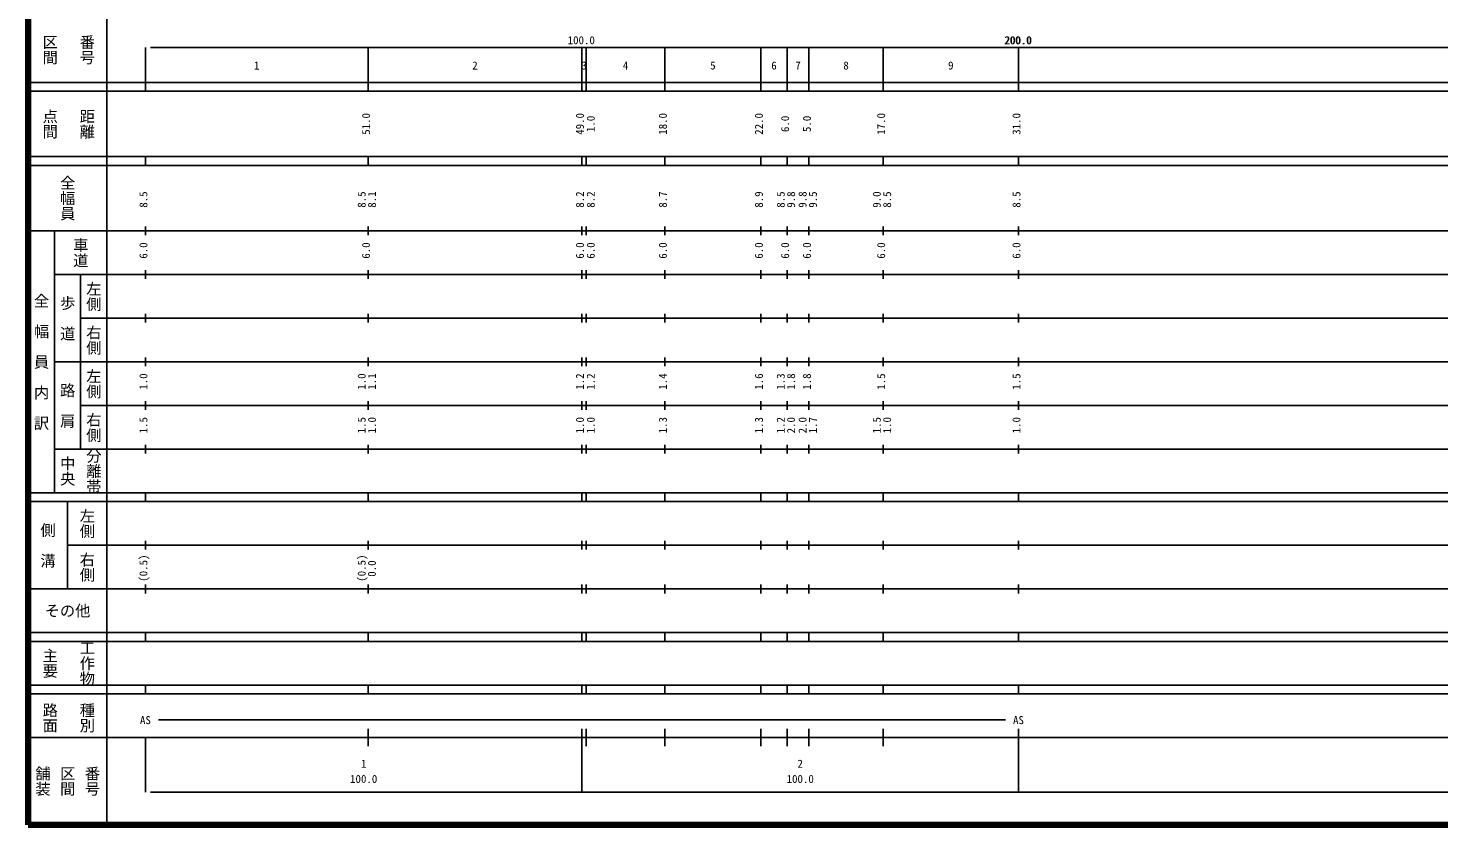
# Model space of a CAD drawing. Units: millimetres on the paper, enlarged 1000 times. Extents: x 40000 to 680000, y 20000 to 380000.
# Drawn here: x 40000 to 363136, y 20000 to 202409 of the extents above; entities that cross this region are included whole.
import ezdxf
from ezdxf.enums import TextEntityAlignment as Align

# ---------------------------------------------------------------- set-up
doc = ezdxf.new("R2010")
doc.units = ezdxf.units.MM
doc.header["$LTSCALE"] = 1000
doc.layers.add('M-TTL', color=2, linetype='Continuous', lineweight=140)
doc.layers.add('M-TTL-BAND', color=7, linetype='Continuous', lineweight=25)
doc.styles.add('@ＭＳ ゴシック', font='')
doc.styles.add('ＭＳ ゴシック', font='')
doc.styles.get('@ＭＳ ゴシック').set_extended_font_data('@MS Gothic')
doc.styles.get('ＭＳ ゴシック').set_extended_font_data('MS Gothic')

msp = doc.modelspace()

# ---------------------------------------------------------------- linework, layer by layer
at = {"layer": 'M-TTL'}
for p, q in [((40000, 380000), (40000, 20000)), ((40000, 20000), (680000, 20000))]:
    msp.add_line(p, q, dxfattribs=at)
at = {"layer": 'M-TTL-BAND'}
for p, q in [((58000, 370000), (58000, 20000)), ((66849, 198000), (66849, 188000)), ((68000, 198000), (579000, 198000)), ((117849, 188000), (117849, 198000)), ((166849, 188000), (166849, 198000)), ((167849, 188000), (167849, 198000)), ((185849, 188000), (185849, 198000)), ((207849, 188000), (207849, 198000)), ((213849, 188000), (213849, 198000)), ((218849, 188000), (218849, 198000)), ((235849, 188000), (235849, 198000)), ((266849, 188000), (266849, 198000)), ((40000, 190000), (579000, 190000)), ((40000, 188000), (579000, 188000)), ((40000, 173000), (579000, 173000)), ((66849, 171000), (66849, 173000)), ((117849, 171000), (117849, 173000)), ((166849, 171000), (166849, 173000)), ((167849, 171000), (167849, 173000)), ((185849, 171000), (185849, 173000)), ((207849, 171000), (207849, 173000)), ((213849, 171000), (213849, 173000)), ((218849, 171000), (218849, 173000)), ((235849, 171000), (235849, 173000)), ((266849, 171000), (266849, 173000)), ((40000, 171000), (579000, 171000)), ((40000, 156000), (579000, 156000)), ((46000, 96000), (46000, 156000)), ((66849, 155000), (66849, 157000)), ((117849, 155000), (117849, 157000)), ((166849, 155000), (166849, 157000)), ((167849, 155000), (167849, 157000)), ((185849, 155000), (185849, 157000)), ((207849, 155000), (207849, 157000)), ((213849, 155000), (213849, 157000)), ((218849, 155000), (218849, 157000)), ((235849, 155000), (235849, 157000)), ((266849, 155000), (266849, 157000)), ((46000, 146000), (579000, 146000)), ((52000, 146000), (52000, 106000)), ((66849, 145000), (66849, 147000)), ((117849, 145000), (117849, 147000)), ((166849, 145000), (166849, 147000)), ((167849, 145000), (167849, 147000)), ((185849, 145000), (185849, 147000)), ((207849, 145000), (207849, 147000)), ((213849, 145000), (213849, 147000)), ((218849, 145000), (218849, 147000)), ((235849, 145000), (235849, 147000)), ((266849, 145000), (266849, 147000)), ((52000, 136000), (579000, 136000)), ((66849, 135000), (66849, 137000)), ((117849, 135000), (117849, 137000)), ((166849, 135000), (166849, 137000)), ((167849, 135000), (167849, 137000)), ((185849, 135000), (185849, 137000)), ((207849, 135000), (207849, 137000)), ((213849, 135000), (213849, 137000)), ((218849, 135000), (218849, 137000)), ((235849, 135000), (235849, 137000)), ((266849, 135000), (266849, 137000)), ((66849, 125000), (66849, 127000)), ((117849, 125000), (117849, 127000)), ((166849, 125000), (166849, 127000)), ((167849, 125000), (167849, 127000)), ((185849, 125000), (185849, 127000)), ((207849, 125000), (207849, 127000)), ((213849, 125000), (213849, 127000)), ((218849, 125000), (218849, 127000)), ((235849, 125000), (235849, 127000)), ((266849, 125000), (266849, 127000)), ((46000, 126000), (579000, 126000)), ((66849, 115000), (66849, 117000)), ((117849, 115000), (117849, 117000)), ((166849, 115000), (166849, 117000)), ((167849, 115000), (167849, 117000)), ((185849, 115000), (185849, 117000)), ((207849, 115000), (207849, 117000)), ((213849, 115000), (213849, 117000)), ((218849, 115000), (218849, 117000)), ((235849, 115000), (235849, 117000)), ((266849, 115000), (266849, 117000)), ((52000, 116000), (579000, 116000)), ((66849, 105000), (66849, 107000)), ((117849, 105000), (117849, 107000)), ((166849, 105000), (166849, 107000)), ((167849, 105000), (167849, 107000)), ((185849, 105000), (185849, 107000)), ((207849, 105000), (207849, 107000)), ((213849, 105000), (213849, 107000)), ((218849, 105000), (218849, 107000)), ((235849, 105000), (235849, 107000)), ((266849, 105000), (266849, 107000)), ((46000, 106000), (579000, 106000)), ((40000, 96000), (579000, 96000)), ((40000, 94000), (579000, 94000)), ((49000, 94000), (49000, 74000)), ((66849, 94000), (66849, 96000)), ((117849, 94000), (117849, 96000)), ((166849, 94000), (166849, 96000)), ((167849, 94000), (167849, 96000)), ((185849, 94000), (185849, 96000)), ((207849, 94000), (207849, 96000)), ((213849, 94000), (213849, 96000)), ((218849, 94000), (218849, 96000)), ((235849, 94000), (235849, 96000)), ((266849, 94000), (266849, 96000)), ((66849, 83000), (66849, 85000)), ((117849, 83000), (117849, 85000)), ((166849, 83000), (166849, 85000)), ((167849, 83000), (167849, 85000)), ((185849, 83000), (185849, 85000)), ((207849, 83000), (207849, 85000)), ((213849, 83000), (213849, 85000)), ((218849, 83000), (218849, 85000)), ((235849, 83000), (235849, 85000)), ((266849, 83000), (266849, 85000)), ((49000, 84000), (579000, 84000)), ((66849, 73000), (66849, 75000)), ((117849, 73000), (117849, 75000)), ((166849, 73000), (166849, 75000)), ((167849, 73000), (167849, 75000)), ((185849, 73000), (185849, 75000)), ((207849, 73000), (207849, 75000)), ((213849, 73000), (213849, 75000)), ((218849, 73000), (218849, 75000)), ((235849, 73000), (235849, 75000)), ((266849, 73000), (266849, 75000)), ((40000, 74000), (579000, 74000)), ((40000, 64000), (579000, 64000)), ((40000, 62000), (579000, 62000)), ((66849, 62000), (66849, 64000)), ((117849, 62000), (117849, 64000)), ((166849, 62000), (166849, 64000)), ((167849, 62000), (167849, 64000)), ((185849, 62000), (185849, 64000)), ((207849, 62000), (207849, 64000)), ((213849, 62000), (213849, 64000)), ((218849, 62000), (218849, 64000)), ((235849, 62000), (235849, 64000)), ((266849, 62000), (266849, 64000)), ((40000, 52000), (579000, 52000)), ((66849, 50000), (66849, 52000)), ((117849, 50000), (117849, 52000)), ((166849, 50000), (166849, 52000)), ((167849, 50000), (167849, 52000)), ((185849, 50000), (185849, 52000)), ((207849, 50000), (207849, 52000)), ((213849, 50000), (213849, 52000)), ((218849, 50000), (218849, 52000)), ((235849, 50000), (235849, 52000)), ((266849, 50000), (266849, 52000)), ((40000, 50000), (579000, 50000)), ((69849, 44000), (263849, 44000)), ((40000, 40000), (579000, 40000)), ((66849, 40000), (66849, 27500)), ((117849, 38000), (117849, 42000)), ((166849, 27500), (166849, 42000)), ((167849, 38000), (167849, 42000)), ((185849, 38000), (185849, 42000)), ((207849, 38000), (207849, 42000)), ((213849, 38000), (213849, 42000)), ((218849, 38000), (218849, 42000)), ((235849, 38000), (235849, 42000)), ((266849, 27500), (266849, 42000)), ((68000, 27500), (579000, 27500))]:
    msp.add_line(p, q, dxfattribs=at)

# ---------------------------------------------------------------- texts
at = {"layer": 'M-TTL-BAND', "style": '@ＭＳ ゴシック'}
for s, p in [('区間', (45000, 197500)), ('番号', (53500, 197500)), ('点間', (45000, 180500)), ('距離', (53500, 180500)), ('全幅員', (49000, 163500)), ('車道', (52000, 151000)), ('左側', (55000, 141000)), ('全\u3000幅\u3000員\u3000内\u3000訳', (43000, 126000)), ('歩\u3000道', (49000, 136000)), ('右側', (55000, 131000)), ('左側', (55000, 121000)), ('路\u3000肩', (49000, 116000)), ('右側', (55000, 111000)), ('中央', (49000, 101000)), ('分離帯', (55000, 101000)), ('左側', (53500, 89000)), ('側\u3000溝', (44500, 84000)), ('右側', (53500, 79000)), ('工作物', (53500, 57000)), ('主要', (45000, 57000)), ('路面', (45000, 44500)), ('種別', (53500, 44500)), ('舗装', (43333, 30000)), ('区間', (49000, 30000)), ('番号', (54667, 30000))]:
    msp.add_text(s, height=2566, rotation=270, dxfattribs=at).set_placement(p, align=Align.MIDDLE_CENTER)
at = {"layer": 'M-TTL-BAND', "style": 'ＭＳ ゴシック'}
for s, p in [('100.0', (166693, 198195)), ('200.0', (266693, 198195)), ('200.0', (266849, 198195)), ('1', (92349, 192405)), ('2', (142349, 192405)), ('3', (167349, 192405)), ('4', (176849, 192405)), ('5', (196849, 192405)), ('6', (210849, 192405)), ('7', (216349, 192405)), ('8', (227349, 192405)), ('9', (251349, 192405)), ('AS', (66849, 42500)), ('AS', (266849, 42500)), ('1', (116849, 32523)), ('2', (216849, 32523)), ('100.0', (116849, 29033)), ('100.0', (216849, 29033))]:
    msp.add_text(s, height=1833, dxfattribs=at).set_placement(p, align=Align.BOTTOM_CENTER)
for s, p in [('51.0', (118849, 180500)), ('49.0', (167849, 180500)), ('1.0', (170327, 180500)), ('18.0', (186849, 180500)), ('22.0', (208849, 180500)), ('6.0', (214849, 180500)), ('5.0', (219849, 180500)), ('17.0', (236849, 180500)), ('31.0', (267849, 180500)), ('8.5', (67849, 163174)), ('8.5', (117849, 163174)), ('8.1', (120219, 163174)), ('8.2', (167849, 163174)), ('8.2', (170327, 163174)), ('8.7', (186849, 163174)), ('8.9', (208849, 163174)), ('8.5', (213849, 163174)), ('9.8', (216219, 163174)), ('9.8', (218849, 163174)), ('9.5', (221219, 163174)), ('9.0', (235849, 163174)), ('8.5', (238219, 163174)), ('8.5', (267849, 163174)), ('6.0', (67849, 151500)), ('6.0', (118849, 151500)), ('6.0', (167849, 151500)), ('6.0', (170327, 151500)), ('6.0', (186849, 151500)), ('6.0', (208849, 151500)), ('6.0', (214849, 151500)), ('6.0', (219849, 151500)), ('6.0', (236849, 151500)), ('6.0', (267849, 151500)), ('1.0', (67849, 121500)), ('1.0', (117849, 121500)), ('1.1', (120219, 121500)), ('1.2', (167849, 121500)), ('1.2', (170327, 121500)), ('1.4', (186849, 121500)), ('1.6', (208849, 121500)), ('1.3', (213849, 121500)), ('1.8', (216219, 121500)), ('1.8', (219849, 121500)), ('1.5', (236849, 121500)), ('1.5', (267849, 121500)), ('1.5', (67849, 111500)), ('1.5', (117849, 111500)), ('1.0', (120219, 111500)), ('1.0', (167849, 111500)), ('1.0', (170327, 111500)), ('1.3', (186849, 111500)), ('1.3', (208849, 111500)), ('1.2', (213849, 111500)), ('2.0', (216219, 111500)), ('2.0', (218849, 111500)), ('1.7', (221219, 111500)), ('1.5', (235849, 111500)), ('1.0', (238219, 111500)), ('1.0', (267849, 111500)), ('(0.5)', (67849, 78764)), ('(0.5)', (117849, 78764)), ('0.0', (120178, 78669))]:
    msp.add_text(s, height=1833, rotation=90, dxfattribs=at).set_placement(p, align=Align.BOTTOM_CENTER)
msp.add_text('その他', height=2566, dxfattribs=at).set_placement((49000, 69000), align=Align.MIDDLE_CENTER)

doc.saveas('drawing.dxf')
